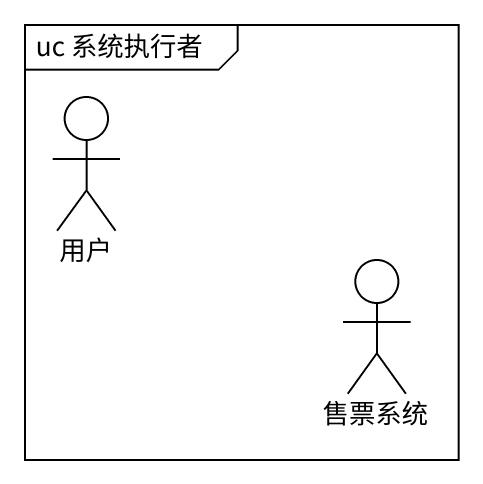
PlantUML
@startuml
mainframe uc 系统执行者
actor 用户
actor 售票系统
@enduml
